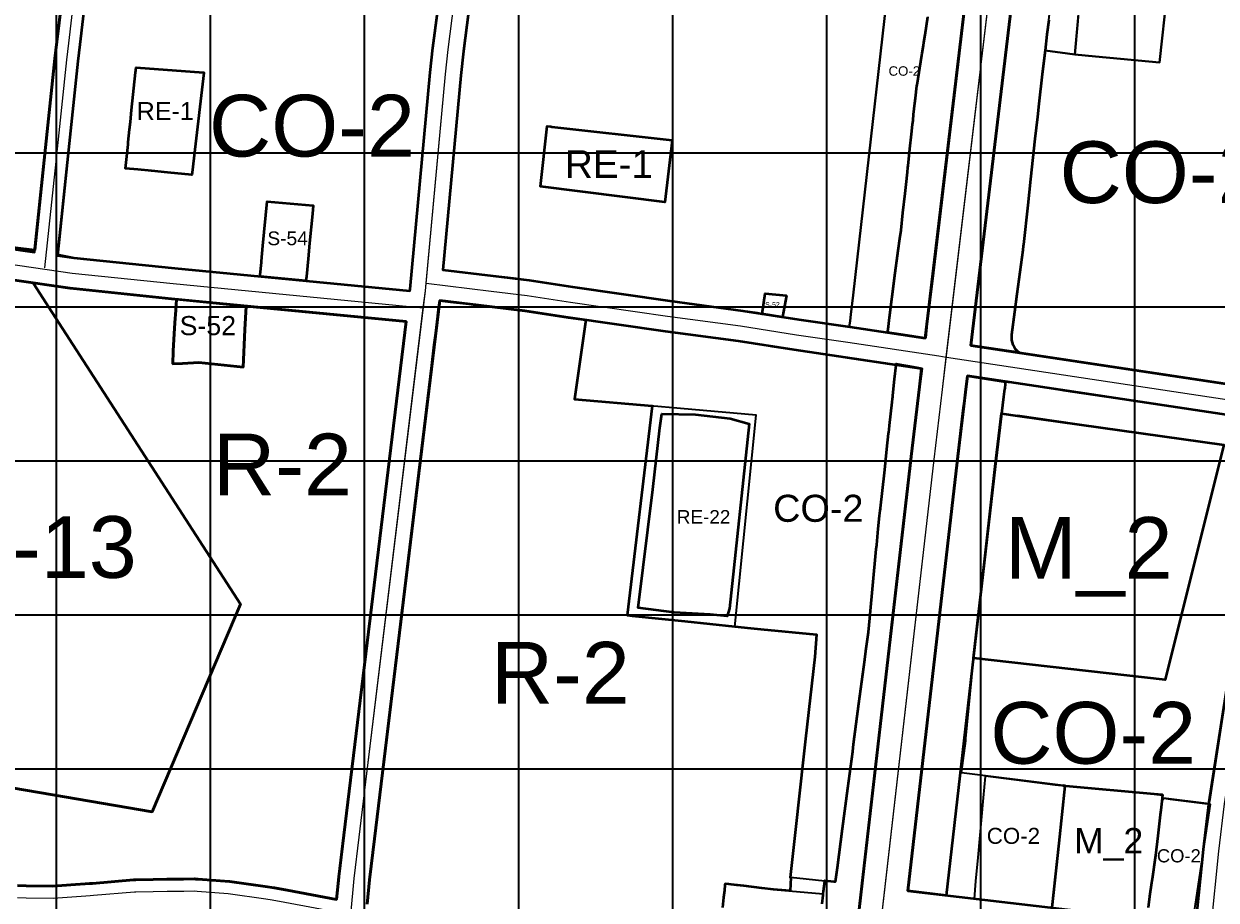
# Model space of a CAD drawing. Header units: millimetres. Extents: x 464536 to 476893, y 870501 to 881610.
# Drawn here: x 467979 to 468753, y 875515 to 876084 of the extents above; entities that cross this region are included whole.
import ezdxf
from ezdxf.enums import TextEntityAlignment as Align

# ---------------------------------------------------------------- set-up
doc = ezdxf.new("R2010")
doc.units = ezdxf.units.MM
for name, color, linetype, lineweight in [('Center_1', 7, 'Continuous', 5), ('Land Use Code', 7, 'Continuous', 35), ('Manufacturing and storage', 212, 'Continuous', 35), ('Mixed use', 30, 'Continuous', 35), ('Proposed Road Net work', 7, 'Continuous', 35), ('Recreational _ Environmental', 84, 'Continuous', 35), ('Services', 170, 'Continuous', 35)]:
    doc.layers.add(name, color=color, linetype=linetype, lineweight=lineweight)
doc.layers.add('Commerce_ Business _ Trade', color=10, linetype='Continuous')
doc.layers.add('Grid1', color=7, linetype='Continuous')
doc.styles.add('Arial', font='arial.ttf')

msp = doc.modelspace()

# ---------------------------------------------------------------- linework, layer by layer
at = {"layer": 'Center_1'}
for points in [[(468338.53, 873812.61), (468355.57, 873957.46), (468418.11, 874496.91), (468508.07, 875263.41), (468569.72, 875800.91), (468575.14, 875846.29), (468658.62, 876548.76), (468816.44, 877901.18), (468829.93, 878009.79), (468852.69, 878214.98), (468863.4, 878307.32), (468873.19, 878383.78), (468885.1, 878491.33), (468895.15, 878573.22), (468896.87, 878586.59), (468907.19, 878673.63), (469113.1, 880420.36), (469144.93, 880700.96), (469219, 881312.44)], [(468089.46, 876749.61), (468041.98, 876366.37), (468037.92, 876331.82), (468037.22, 876325.86), (468028.65, 876252.97), (468022.16, 876197.73), (468021.28, 876186.95), (468015.7, 876138.59), (468014.68, 876129.72), (468013.6, 876121.27), (468007.69, 876071.05), (468006.42, 876060.29), (467999.49, 875994.32), (467992.25, 875925.32)], [(468748.81, 875489.28), (468749.45, 875495.59), (468749.6, 875497.12), (468754.61, 875546.49), (468758.27, 875577.18), (468783.9, 875742.79), (468831.6, 876132.53), (468835.47, 876164.19)], [(468239.41, 875910.22), (468252.57, 876051.05), (468254.29, 876066.98), (468260.68, 876118.05)], [(468239.41, 875910.22), (468252.57, 876051.05), (468254.29, 876066.98), (468260.68, 876118.05)], [(466620.82, 876085.16), (466643.19, 876082.65), (466675.5, 876079.02), (466707.81, 876075.4), (466955.63, 876047.59), (466969.94, 876045.99), (467115.77, 876029.62), (467178.96, 876022.53), (467339.06, 876004.57), (467578.18, 875977.74), (467586.32, 875976.82), (467639.65, 875970.84), (467677.01, 875966.56), (467686.46, 875965.47), (467842.32, 875945.24), (467848.46, 875944.28), (467877.08, 875940.14), (467922.62, 875934.48), (468010.07, 875921.89), (468075.68, 875915.08), (468238.09, 875899.35)], [(468166.11, 875237.75), (468170.15, 875283.39), (468173.54, 875321.75), (468174.55, 875330.41), (468187.15, 875452.08), (468187.65, 875461.23), (468187.93, 875470.7), (468190.28, 875497.02), (468190.99, 875505.14), (468190.99, 875505.14), (468193.12, 875528.83), (468196.37, 875555.66), (468199.85, 875584.34), (468239.41, 875910.22)], [(468166.11, 875237.75), (468170.15, 875283.39), (468173.54, 875321.75), (468174.55, 875330.41), (468187.15, 875452.08), (468187.65, 875461.23), (468187.93, 875470.7), (468190.28, 875497.02), (468190.99, 875505.14), (468190.99, 875505.14), (468193.12, 875528.83), (468196.37, 875555.66), (468199.85, 875584.34), (468239.41, 875910.22)], [(468239.88, 875915.26), (468282.24, 875910.14), (468305.45, 875907.33), (468333.55, 875902.99), (468396.68, 875893.89), (468444.08, 875887.51), (468480.38, 875881.84), (468513.62, 875876.95), (468572.77, 875868.09), (468577.53, 875867.24), (468577.68, 875867.21), (468794.13, 875834.64), (468804.32, 875833.59), (468855.07, 875828.33), (468880.21, 875825.36), (468904.35, 875822.53), (468930.76, 875819.42), (469586.74, 875729.6), (469662.87, 875719.17)], [(468148.15, 875513.21), (468139.98, 875514.75), (468135.87, 875515.34), (468111.3, 875518.88), (468091.28, 875520.33), (468089.85, 875520.44), (468089.7, 875520.43), (468082.57, 875520.36), (468079.46, 875520.33), (468071.77, 875520.25), (468062.79, 875520.12), (468051.49, 875519.96), (468050.7, 875519.95), (468023.96, 875517.61), (468021.83, 875517.46), (468019.07, 875517.27), (468012.95, 875516.84), (467997.82, 875515.78), (467980.16, 875516.05), (467974.53, 875516.13)]]:
    msp.add_lwpolyline(points, dxfattribs=at)
for points in [[(468239.88, 875915.26, 0), (468252.57, 876051.05, 0), (468254.29, 876066.98, 0), (468260.68, 876118.05, 0), (468263.18, 876140.78, 0), (468264.68, 876154.45, 0), (468267.19, 876177.32, 0), (468267.53, 876180.42, 0), (468269.55, 876198.37, 0), (468273.35, 876232.2, 0)], [(468577.63, 875867.22, 0), (468616.03, 876190.39, 0)], [(468014.68, 876129.72, 0), (468013.6, 876121.27, 0), (468007.69, 876071.05, 0), (468006.42, 876060.29, 0), (467999.49, 875994.32, 0), (467992.25, 875925.32, 0)], [(467922.62, 875934.48, 0), (468010.07, 875921.89, 0), (468075.68, 875915.08, 0), (468238.09, 875899.35, 0)], [(468238.09, 875899.35, 0), (468239.41, 875910.22, 0), (468239.88, 875915.26, 0)], [(468239.88, 875915.26, 0), (468282.24, 875910.14, 0), (468305.45, 875907.33, 0), (468333.55, 875902.99, 0), (468396.68, 875893.89, 0), (468444.08, 875887.51, 0), (468480.38, 875881.84, 0), (468513.62, 875876.95, 0), (468572.77, 875868.09, 0), (468577.53, 875867.24, 0), (468577.63, 875867.22, 0)], [(468190.99, 875505.14, 0), (468193.12, 875528.83, 0), (468196.37, 875555.66, 0), (468199.85, 875584.34, 0), (468238.09, 875899.35, 0)], [(468530.1, 875455.48, 0), (468569.72, 875800.91, 0), (468575.14, 875846.29, 0), (468577.63, 875867.22, 0)], [(468577.63, 875867.22, 0), (468577.68, 875867.21, 0), (468794.13, 875834.64, 0), (468795.13, 875834.54, 0)], [(468748.85, 875489.74, 0), (468749.45, 875495.59, 0), (468749.6, 875497.12, 0), (468754.61, 875546.49, 0), (468758.27, 875577.18, 0), (468783.9, 875742.79, 0), (468795.13, 875834.54, 0)], [(468190.99, 875505.14, 0), (468148.15, 875513.21, 0), (468139.98, 875514.75, 0), (468135.87, 875515.34, 0), (468111.3, 875518.88, 0), (468091.28, 875520.33, 0), (468089.85, 875520.44, 0), (468089.7, 875520.43, 0), (468082.57, 875520.36, 0), (468079.46, 875520.33, 0), (468071.77, 875520.25, 0), (468062.79, 875520.12, 0), (468051.49, 875519.96, 0), (468050.7, 875519.95, 0), (468023.96, 875517.61, 0), (468021.83, 875517.46, 0), (468019.07, 875517.27, 0), (468012.95, 875516.84, 0), (467997.82, 875515.78, 0), (467980.16, 875516.05, 0), (467974.53, 875516.13, 0)]]:
    msp.add_polyline3d(points, dxfattribs=at)
at = {"layer": 'Commerce_ Business _ Trade'}
for points in [[(468565.53, 876088.15), (468563.83, 876076.63), (468563.08, 876071.6), (468562.79, 876069.58), (468561.97, 876064.63), (468561.75, 876063.25), (468558.61, 876044.06), (468558.5, 876043.43), (468557.59, 876035.36), (468557.21, 876032.06), (468556.43, 876024.84), (468556.02, 876021.02), (468555.74, 876018.34), (468555.05, 876011.95), (468554.04, 876002.61), (468554.04, 876002.6), (468552.84, 875991.37), (468552.84, 875991.37), (468552.72, 875990.34), (468552.4, 875987.35), (468551.52, 875979.37), (468550.88, 875973.51), (468549.51, 875961.05), (468548.26, 875949.69), (468547.54, 875944.29), (468546.48, 875936.41), (468544.1, 875918.69), (468544.08, 875918.57), (468544.06, 875918.45), (468540.8, 875893), (468540.05, 875887.14), (468539.67, 875884.18), (468539.65, 875884.18), (468539.53, 875883.18), (468539.4, 875883.2), (468520.46, 875886.03), (468517.7, 875886.45), (468517.62, 875886.46), (468515.3, 875886.8), (468515.09, 875886.84), (468514.72, 875886.89), (468514.72, 875886.92), (468514.75, 875887.15), (468514.79, 875887.54), (468514.81, 875887.69), (468514.85, 875888.03), (468515.17, 875890.86), (468515.63, 875894.88), (468517.07, 875907.53), (468546.48, 876165.6)], [(468726.09, 876149.58), (468716.13, 876058.5), (468690.76, 876060.9), (468674.47, 876062.44), (468661.01, 876063.72), (468664.46, 876101.99)], [(468774.02, 875744.24), (468748.42, 875578.79), (468748.37, 875578.45), (468748.22, 875577.21), (468718.53, 875580.94), (468718.52, 875580.85), (468718.5, 875580.86), (468718.46, 875580.48), (468717.6, 875579.03), (468717.83, 875581.02), (468718.09, 875583.26), (468712.59, 875583.76), (468655.15, 875589.02), (468655.14, 875588.94), (468655.13, 875588.94), (468653.52, 875589.09), (468648.39, 875589.73), (468587.53, 875597.37), (468590.23, 875618.19), (468590.38, 875619.58), (468594.98, 875668.38), (468595.38, 875671.88), (468719.78, 875657.82), (468719.8, 875657.9), (468719.81, 875657.9), (468757.77, 875810.31), (468662.68, 875823.8), (468623.84, 875829.31), (468623.83, 875829.22), (468613.56, 875830.68), (468614.86, 875841.56), (468615.26, 875844.91), (468615.41, 875846.24), (468615.53, 875847.21), (468615.82, 875849.68), (468616.02, 875851.33), (468617.74, 875851.07), (468619.92, 875850.74), (468623.02, 875850.28), (468641.75, 875847.46), (468652.57, 875845.83), (468653.72, 875845.66), (468680.12, 875841.69), (468697.84, 875839.02), (468771, 875828.01)], [(468708.65, 875509.82), (468709.64, 875517.06), (468710.87, 875526.03), (468711.04, 875527.19), (468711.19, 875528.24), (468713.21, 875542.2), (468713.41, 875543.6), (468714.92, 875556.39), (468716.54, 875570.16), (468716.87, 875573.02), (468717.34, 875576.99), (468717.58, 875578.99), (468717.6, 875579.03), (468718.46, 875580.48), (468718.5, 875580.86), (468718.52, 875580.85), (468720.38, 875580.62), (468722.89, 875580.31), (468748.85, 875577.05), (468737.24, 875499.15)], [(468432.3, 875509.85), (468433.03, 875516.48), (468433.53, 875520.92), (468433.93, 875524.56), (468434.02, 875525.32), (468436.52, 875525.03), (468437.93, 875524.87), (468441.41, 875524.47), (468446.09, 875523.93), (468457.88, 875522.57), (468465.41, 875521.71), (468497.75, 875518.77), (468497.66, 875517.99), (468497, 875512.37)]]:
    msp.add_lwpolyline(points, dxfattribs=at)
msp.add_lwpolyline([(468778.74, 875847.07), (468624.85, 875870.23, -0.270853), (468620, 875881.66), (468621.89, 875896.42), (468623.4, 875908.15), (468623.4, 875908.16), (468627.23, 875936.65), (468627.62, 875939.52), (468627.73, 875940.48), (468630.53, 875966.02), (468632.37, 875982.73), (468635.2, 876009.08), (468636.73, 876023.26), (468636.73, 876023.27), (468637.69, 876031.72), (468639.87, 876050.91), (468641.73, 876066.32), (468656.31, 876064.35), (468661.01, 876063.72), (468674.47, 876062.44), (468690.76, 876060.9), (468716.13, 876058.5), (468726.09, 876149.58), (468809.95, 876139.57, -0.41509)], format="xyb", dxfattribs=at)
for points in [[(468656.31, 876064.35), (468641.73, 876066.32), (468642.99, 876076.71), (468644.13, 876086.14), (468645.8, 876099.94), (468646.87, 876108.74), (468646.96, 876109.49), (468651.28, 876109.23), (468662.77, 876108.55), (468663.99, 876108.48), (468665.04, 876108.42), (468665.03, 876108.32), (468664.85, 876106.31), (468664.41, 876101.48), (468664.32, 876100.45), (468663.77, 876094.41), (468662.97, 876085.45), (468661.01, 876063.72)], [(468527.05, 875688.62), (468525.37, 875676.53), (468525.36, 875676.45), (468524.64, 875670.9), (468523.17, 875659.7), (468520.89, 875642.27), (468517.46, 875615.99), (468516.84, 875611.26), (468513.71, 875587.33), (468510.31, 875561.29), (468506.99, 875535.92), (468505.79, 875526.78), (468504.63, 875526.89), (468498.75, 875527.48), (468498.7, 875527.04), (468480.6, 875529.03), (468476.24, 875529.51), (468492.24, 875672.7), (468493.4, 875687.17), (468440.33, 875692.23), (468454.24, 875829.61), (468336.19, 875839.97), (468343.65, 875891.43), (468381.74, 875885.94), (468395.3, 875883.98), (468442.65, 875877.62), (468459.59, 875874.97), (468464.28, 875874.23), (468476.11, 875872.38), (468478.84, 875871.96), (468478.88, 875871.95), (468479.08, 875871.92), (468512.14, 875867.06), (468512.15, 875867.05), (468512.31, 875867.03), (468512.3, 875866.94), (468513.2, 875866.9), (468545.07, 875862.13), (468544.08, 875853.04), (468542.91, 875842.43), (468542.83, 875841.63), (468542.66, 875840.16), (468542.42, 875837.97), (468540.78, 875822.94), (468540.5, 875820.38), (468540.3, 875818.58), (468540.2, 875817.71), (468539.09, 875807.56), (468537.62, 875794.15), (468537.4, 875792.14), (468534.89, 875769.27), (468534.83, 875768.75), (468534.72, 875767.72), (468534.34, 875764.26), (468533.4, 875755.72), (468532.42, 875745.34), (468532.15, 875742.5), (468530.39, 875723.91), (468527.91, 875697.71)], [(468650.94, 875551.66), (468646.3, 875509.75), (468595.89, 875515.62), (468596.9, 875526.93), (468598.27, 875542.31), (468601.72, 875581.06), (468602.97, 875595.08), (468603, 875595.34), (468648.36, 875589.65), (468654.73, 875588.85)]]:
    msp.add_lwpolyline(points, close=True, dxfattribs=at)
for points in [[(468546.48, 876165.6, 0), (468517.07, 875907.53, 0), (468515.63, 875894.88, 0), (468515.17, 875890.86, 0), (468514.85, 875888.03, 0), (468514.81, 875887.69, 0), (468514.79, 875887.54, 0), (468514.75, 875887.15, 0), (468514.72, 875886.92, 0), (468514.72, 875886.89, 0), (468481.88, 875891.73, 0), (468481.81, 875891.74, 0), (468477.61, 875892.39, 0), (468475.21, 875892.77, 0), (468473.42, 875893.05, 0), (468471.28, 875893.38, 0), (468473.82, 875907.36, 0), (468460.12, 875908.62, 0), (468457.98, 875895.46, 0), (468455, 875895.93, 0), (468445.52, 875897.41, 0), (468434.7, 875898.86, 0), (468416.33, 875901.33, 0), (468398.06, 875903.79, 0), (468376.38, 875906.92, 0), (468335.03, 875912.88, 0), (468326.32, 875914.22, 0), (468306.98, 875917.21, 0), (468306.66, 875917.25, 0), (468296.54, 875918.48, 0), (468283.45, 875920.06, 0), (468250.74, 875924.02, 0), (468262.52, 876050.04, 0), (468264.22, 876065.82, 0), (468270.61, 876116.88, 0)], [(468247.4, 876092.46, 0), (468244.36, 876068.14, 0), (468242.62, 876052.05, 0), (468229.45, 875911.16, 0), (468229.41, 875910.24, 0), (468221.87, 875910.97, 0), (468210.49, 875912.07, 0), (468198.84, 875913.2, 0), (468163.33, 875916.64, 0), (468161.87, 875916.78, 0), (468162.15, 875919.66, 0), (468163.26, 875931.08, 0), (468164.26, 875941.32, 0), (468166.11, 875960.33, 0), (468166.63, 875965.72, 0), (468136.65, 875968.4, 0), (468133.98, 875939.57, 0), (468133.05, 875929.58, 0), (468132.96, 875928.64, 0), (468132.22, 875920.7, 0), (468132.13, 875919.66, 0), (468132.05, 875919.67, 0), (468089.6, 875923.78, 0), (468076.67, 875925.03, 0), (468076.64, 875925.03, 0), (468061.35, 875926.62, 0), (468011.53, 875931.79, 0), (468005.97, 875932.86, 0), (468000.69, 875933.88, 0), (468006.95, 875993.54, 0), (468013.88, 876059.46, 0), (468015.14, 876070.17, 0), (468019.74, 876109.32, 0)]]:
    msp.add_polyline3d(points, dxfattribs=at)
for points in [[(468072, 875987.17, 0), (468087.81, 875985.65, 0), (468087.97, 875987.05, 0), (468089.75, 876002.16, 0), (468095.15, 876048.26, 0), (468095.58, 876051.93, 0), (468092.5, 876052.27, 0), (468072, 876053.77, 0), (468051.64, 876055.25, 0), (468051.3, 876052.01, 0), (468048.75, 876027.65, 0), (468047.94, 876020, 0), (468047.42, 876015.02, 0), (468046.58, 876006.94, 0), (468046.4, 876005.31, 0), (468044.77, 875989.77, 0), (468052.8, 875989.01, 0), (468061.6, 875988.16, 0)], [(468314.08, 875978.08, 0), (468394.87, 875967.98, 0), (468399.69, 876008.04, 0), (468399.7, 876008.11, 0), (468321.52, 876016.86, 0), (468320.94, 876016.92, 0), (468318.4, 876017.21, 0), (468315.36, 875991.72, 0)]]:
    msp.add_polyline3d(points, close=True, dxfattribs=at)
at = {"layer": 'Grid1'}
for p, q in [((468000, 870600), (468000, 881600)), ((468100, 870600), (468100, 881600)), ((468200, 870600), (468200, 881600)), ((468300, 870600), (468300, 881600)), ((468400, 870600), (468400, 881600)), ((468500, 870600), (468500, 881600)), ((468600, 870600), (468600, 881600)), ((468700, 870600), (468700, 881600)), ((468700, 870600), (468700, 881600)), ((464700, 876000), (472600, 876000)), ((464700, 875900), (472600, 875900)), ((464700, 875800), (472600, 875800)), ((464700, 875700), (472600, 875700)), ((464700, 875600), (472600, 875600))]:
    msp.add_line(p, q, dxfattribs=at)
at = {"layer": 'Manufacturing and storage'}
msp.add_lwpolyline([(468719.8, 875657.9), (468719.78, 875657.82), (468595.38, 875671.88), (468595.36, 875671.89), (468600.99, 875720.86), (468609.44, 875796.26), (468609.45, 875796.31), (468613.56, 875830.68), (468623.83, 875829.22), (468757.74, 875810.23)], close=True, dxfattribs=at)
msp.add_lwpolyline([(468646.32, 875509.83), (468650.96, 875551.74), (468654.75, 875588.93), (468653.52, 875589.09), (468655.13, 875588.94), (468655.14, 875588.94), (468712.57, 875583.68), (468718.07, 875583.18), (468717.8, 875580.94), (468717.58, 875578.99), (468717.34, 875576.99), (468716.87, 875573.02), (468716.54, 875570.16), (468714.92, 875556.39), (468713.41, 875543.6), (468713.21, 875542.2), (468711.19, 875528.24), (468711.04, 875527.19), (468710.87, 875526.03), (468709.64, 875517.06), (468708.65, 875509.82)], dxfattribs=at)
at = {"layer": 'Mixed use'}
for points in [[(468004.83, 876110.96), (468000.24, 876071.92), (467998.97, 876061.12), (467992.04, 875995.11), (467985.9, 875936.71), (467985.6, 875936.76), (467930.95, 875943.53)], [(467944.11, 875592.23), (467997.55, 875583.06), (468062, 875572), (468119.38, 875706.97), (468012.88, 875871.85), (467997.13, 875896.22), (467985, 875915), (467984.72, 875915.44), (468008.65, 875911.99), (468009.04, 875911.94), (468074.68, 875905.13), (468074.72, 875905.13), (468077.84, 875904.82), (468077.83, 875904.73), (468077.38, 875897.81), (468076.84, 875889.57), (468076.37, 875882.3), (468075.73, 875871.27), (468075.73, 875871.22), (468075.47, 875862.84), (468081.76, 875863.23), (468092.39, 875863.76), (468121.21, 875860.73), (468121.4, 875865.56), (468121.98, 875880.24), (468122.27, 875885.26), (468123.12, 875900.08), (468123.14, 875900.44), (468226.92, 875890.39), (468189.93, 875585.54), (468186.45, 875556.86), (468183.19, 875530.03), (468183.16, 875529.72), (468181.83, 875515.01), (468149.63, 875521.07), (468141.41, 875522.62), (468141.12, 875522.67), (468137.01, 875523.26), (468112.44, 875526.8), (468111.88, 875526.86), (468091.86, 875528.31), (468090.43, 875528.41), (468089.81, 875528.43), (468089.62, 875528.43), (468082.49, 875528.36), (468079.38, 875528.33), (468071.67, 875528.25), (468062.67, 875528.12), (468051.38, 875527.96), (468050.58, 875527.94), (468050, 875527.91), (468023.33, 875525.58), (468021.27, 875525.44), (468018.51, 875525.25), (468012.39, 875524.82), (467997.6, 875523.78), (467980.28, 875524.05), (467974.66, 875524.13)], [(468201.65, 875512.06), (468203.06, 875527.78), (468206.3, 875554.45), (468209.78, 875583.13), (468243.59, 875861.73), (468245.23, 875875.19), (468246.16, 875882.88), (468247.49, 875893.82), (468247.56, 875894.4), (468247.75, 875895.96), (468248.01, 875898.15), (468248.37, 875901.11), (468248.57, 875902.71), (468248.74, 875904.12), (468255.72, 875903.27), (468267.64, 875901.83), (468272.01, 875901.3), (468281.04, 875900.21), (468304.09, 875897.42), (468332.07, 875893.1), (468343.65, 875891.43), (468336.19, 875839.97), (468386.68, 875835.54), (468370.5, 875699.67), (468373.78, 875699.33), (468407.96, 875695.73), (468440.34, 875692.33), (468450.81, 875691.23), (468457.26, 875690.61), (468493.4, 875687.17), (468492.24, 875672.7), (468486.28, 875619.35), (468481.05, 875572.54), (468481.02, 875572.25), (468477.31, 875539.09), (468476.24, 875529.51), (468476.75, 875529.45), (468476.23, 875520.72), (468465.41, 875521.71), (468457.88, 875522.57), (468446.09, 875523.93), (468437.93, 875524.87), (468436.52, 875525.03), (468434.02, 875525.32), (468433.93, 875524.56), (468433.53, 875520.92), (468433.03, 875516.48), (468432.3, 875509.85)]]:
    msp.add_lwpolyline(points, dxfattribs=at)
at = {"layer": 'Proposed Road Net work'}
for points in [[(468541.31, 876192.5, 0), (468401.09, 876208.12, 0), (468340.29, 876214.94, 0), (468331.93, 876216.1, 0), (468282.42, 876223.3, 0), (468279.49, 876197.25, 0), (468277.47, 876179.32, 0), (468277.13, 876176.23, 0), (468274.62, 876153.35, 0), (468273.12, 876139.69, 0), (468270.61, 876116.88, 0), (468264.22, 876065.82, 0), (468262.52, 876050.04, 0), (468250.74, 875924.02, 0), (468283.45, 875920.06, 0), (468306.82, 875917.23, 0), (468335.03, 875912.88, 0), (468398.06, 875903.79, 0), (468445.52, 875897.41, 0), (468481.88, 875891.73, 0), (468515.09, 875886.84, 0), (468563.98, 875879.52, 0), (468600.27, 876184.87, 0)], [(468541.31, 876192.5, 0), (468401.09, 876208.12, 0), (468340.29, 876214.94, 0), (468331.93, 876216.1, 0), (468282.42, 876223.3, 0), (468279.49, 876197.25, 0), (468277.47, 876179.32, 0), (468277.13, 876176.23, 0), (468274.62, 876153.35, 0), (468273.12, 876139.69, 0), (468270.61, 876116.88, 0), (468264.22, 876065.82, 0), (468262.52, 876050.04, 0), (468250.74, 875924.02, 0), (468283.45, 875920.06, 0), (468306.82, 875917.23, 0), (468335.03, 875912.88, 0), (468398.06, 875903.79, 0), (468445.52, 875897.41, 0), (468481.88, 875891.73, 0), (468515.09, 875886.84, 0), (468563.98, 875879.52, 0), (468600.27, 876184.87, 0)], [(467687.67, 875975.4, 0), (467843.74, 875955.14, 0), (467849.95, 875954.17, 0), (467878.41, 875950.05, 0), (467923.95, 875944.4, 0), (467985.77, 875935.49, 0), (467992.04, 875995.11, 0), (467998.97, 876061.12, 0), (468000.24, 876071.92, 0), (468006.15, 876122.19, 0), (468006.28, 876123.14, 0), (467897.7, 876136.22, 0), (467871.4, 876139.29, 0), (467783.72, 876148.85, 0), (467687.71, 876159.32, 0), (467613.91, 876167.05, 0), (467613.75, 876165.69, 0), (467607.5, 876117.58, 0), (467599.71, 876053.8, 0), (467598.03, 876035.92, 0), (467591.87, 875986.1, 0), (467640.77, 875980.78, 0), (467678.15, 875976.49, 0)], [(467687.67, 875975.4, 0), (467843.74, 875955.14, 0), (467849.95, 875954.17, 0), (467878.41, 875950.05, 0), (467923.95, 875944.4, 0), (467985.77, 875935.49, 0), (467992.04, 875995.11, 0), (467998.97, 876061.12, 0), (468000.24, 876071.92, 0), (468006.15, 876122.19, 0), (468006.28, 876123.14, 0), (467897.7, 876136.22, 0), (467871.4, 876139.29, 0), (467783.72, 876148.85, 0), (467687.71, 876159.32, 0), (467613.91, 876167.05, 0), (467613.75, 876165.69, 0), (467607.5, 876117.58, 0), (467599.71, 876053.8, 0), (467598.03, 876035.92, 0), (467591.87, 875986.1, 0), (467640.77, 875980.78, 0), (467678.15, 875976.49, 0)], [(468627.68, 876161.32, 0), (468593.65, 875874.92, 0), (468786.44, 875845.91, 0), (468821.67, 876133.75, 0), (468822.2, 876138.1, 0), (468776.02, 876143.62, 0), (468772.25, 876144.07, 0), (468740.04, 876147.91, 0), (468689.2, 876153.98, 0), (468648.22, 876158.87, 0)], [(468627.68, 876161.32, 0), (468593.65, 875874.92, 0), (468786.44, 875845.91, 0), (468821.67, 876133.75, 0), (468822.2, 876138.1, 0), (468776.02, 876143.62, 0), (468772.25, 876144.07, 0), (468740.04, 876147.91, 0), (468689.2, 876153.98, 0), (468648.22, 876158.87, 0)], [(468059.04, 876117.26, 0), (468021.18, 876121.45, 0), (468021.04, 876120.36, 0), (468015.14, 876070.17, 0), (468013.88, 876059.46, 0), (468006.95, 875993.54, 0), (468000.63, 875933.35, 0), (468011.3, 875931.82, 0), (468076.67, 875925.03, 0), (468229.34, 875910.25, 0), (468229.46, 875911.29, 0), (468242.62, 876052.05, 0), (468244.36, 876068.14, 0), (468247.48, 876092.44, 0), (468192.54, 876100.71, 0), (468142.44, 876107.09, 0)], [(468059.04, 876117.26, 0), (468021.18, 876121.45, 0), (468021.04, 876120.36, 0), (468015.14, 876070.17, 0), (468013.88, 876059.46, 0), (468006.95, 875993.54, 0), (468000.63, 875933.35, 0), (468011.3, 875931.82, 0), (468076.67, 875925.03, 0), (468229.34, 875910.25, 0), (468229.46, 875911.29, 0), (468242.62, 876052.05, 0), (468244.36, 876068.14, 0), (468247.48, 876092.44, 0), (468192.54, 876100.71, 0), (468142.44, 876107.09, 0)], [(468784.01, 875826.05, 0), (468591.29, 875855.05, 0), (468590.03, 875844.51, 0), (468584.61, 875799.17, 0), (468552.67, 875520.66, 0), (468739.73, 875498.86, 0), (468744.67, 875547.59, 0), (468748.37, 875578.54, 0), (468773.99, 875744.16, 0)], [(468784.01, 875826.05, 0), (468591.29, 875855.05, 0), (468590.03, 875844.51, 0), (468584.61, 875799.17, 0), (468552.67, 875520.66, 0), (468739.73, 875498.86, 0), (468744.67, 875547.59, 0), (468748.37, 875578.54, 0), (468773.99, 875744.16, 0)]]:
    msp.add_polyline3d(points, close=True, dxfattribs=at)
for points in [[(467974.66, 875524.13, 0), (467980.28, 875524.05, 0), (467997.6, 875523.78, 0), (468012.39, 875524.82, 0), (468018.51, 875525.25, 0), (468021.27, 875525.44, 0), (468023.33, 875525.58, 0), (468050, 875527.91, 0), (468050.58, 875527.94, 0), (468051.38, 875527.96, 0), (468062.67, 875528.12, 0), (468071.67, 875528.25, 0), (468079.38, 875528.33, 0), (468082.49, 875528.36, 0), (468089.74, 875528.43, 0), (468090.43, 875528.41, 0), (468091.86, 875528.31, 0), (468112.16, 875526.83, 0), (468137.01, 875523.26, 0), (468141.31, 875522.64, 0), (468149.63, 875521.07, 0), (468181.83, 875515.01, 0), (468183.17, 875529.88, 0), (468186.45, 875556.86, 0), (468189.93, 875585.54, 0), (468226.92, 875890.39, 0), (468074.68, 875905.13, 0), (468008.84, 875911.97, 0), (467928.81, 875923.49, 0)], [(467974.66, 875524.13, 0), (467980.28, 875524.05, 0), (467997.6, 875523.78, 0), (468012.39, 875524.82, 0), (468018.51, 875525.25, 0), (468021.27, 875525.44, 0), (468023.33, 875525.58, 0), (468050, 875527.91, 0), (468050.58, 875527.94, 0), (468051.38, 875527.96, 0), (468062.67, 875528.12, 0), (468071.67, 875528.25, 0), (468079.38, 875528.33, 0), (468082.49, 875528.36, 0), (468089.74, 875528.43, 0), (468090.43, 875528.41, 0), (468091.86, 875528.31, 0), (468112.16, 875526.83, 0), (468137.01, 875523.26, 0), (468141.31, 875522.64, 0), (468149.63, 875521.07, 0), (468181.83, 875515.01, 0), (468183.17, 875529.88, 0), (468186.45, 875556.86, 0), (468189.93, 875585.54, 0), (468226.92, 875890.39, 0), (468074.68, 875905.13, 0), (468008.84, 875911.97, 0), (467928.81, 875923.49, 0)], [(468516.13, 875465.34, 0), (468554.82, 875802.66, 0), (468560.25, 875848.07, 0), (468561.62, 875859.65, 0), (468512.15, 875867.05, 0), (468478.88, 875871.95, 0), (468442.65, 875877.62, 0), (468395.3, 875883.98, 0), (468332.07, 875893.1, 0), (468304.09, 875897.42, 0), (468281.04, 875900.21, 0), (468248.74, 875904.12, 0), (468209.78, 875583.13, 0), (468206.3, 875554.45, 0), (468203.06, 875527.78, 0), (468201.57, 875512.07, 0)], [(468516.13, 875465.34, 0), (468554.82, 875802.66, 0), (468560.25, 875848.07, 0), (468561.62, 875859.65, 0), (468512.15, 875867.05, 0), (468478.88, 875871.95, 0), (468442.65, 875877.62, 0), (468395.3, 875883.98, 0), (468332.07, 875893.1, 0), (468304.09, 875897.42, 0), (468281.04, 875900.21, 0), (468248.74, 875904.12, 0), (468209.78, 875583.13, 0), (468206.3, 875554.45, 0), (468203.06, 875527.78, 0), (468201.57, 875512.07, 0)]]:
    msp.add_polyline3d(points, dxfattribs=at)
at = {"layer": 'Recreational _ Environmental'}
for points in [[(468598.16, 876167.14), (468569.04, 875922.07), (468564.87, 875886.99), (468564.83, 875886.61), (468564.29, 875882.12), (468564.02, 875879.82), (468563.98, 875879.52), (468560.72, 875880.01), (468552.36, 875881.26), (468539.53, 875883.18), (468539.65, 875884.18), (468539.67, 875884.18), (468540.05, 875887.14), (468540.8, 875893), (468544.06, 875918.45), (468544.08, 875918.57), (468544.1, 875918.69), (468546.48, 875936.41), (468547.54, 875944.29), (468548.26, 875949.69), (468549.51, 875961.05), (468550.88, 875973.51), (468551.52, 875979.37), (468552.4, 875987.35), (468552.72, 875990.34), (468552.84, 875991.37), (468552.84, 875991.37), (468554.04, 876002.6), (468554.04, 876002.61), (468555.05, 876011.95), (468555.74, 876018.34), (468556.02, 876021.02), (468556.43, 876024.84), (468557.21, 876032.06), (468557.59, 876035.36), (468558.5, 876043.43), (468558.61, 876044.06), (468561.75, 876063.25), (468561.97, 876064.63), (468562.79, 876069.58), (468563.08, 876071.6), (468563.83, 876076.63), (468565.53, 876088.15)], [(468497, 875512.37), (468497.66, 875517.99), (468497.75, 875518.77), (468497.97, 875520.55), (468498.7, 875527.04), (468498.75, 875527.48), (468504.63, 875526.89), (468505.79, 875526.78), (468506.99, 875535.92), (468510.31, 875561.29), (468513.71, 875587.33), (468516.84, 875611.26), (468517.46, 875615.99), (468520.89, 875642.27), (468524.64, 875670.9), (468525.36, 875676.45), (468525.37, 875676.53), (468527.05, 875688.62), (468527.91, 875697.71), (468532.15, 875742.5), (468532.42, 875745.34), (468533.4, 875755.72), (468534.34, 875764.26), (468534.72, 875767.72), (468534.83, 875768.75), (468534.89, 875769.27), (468537.4, 875792.14), (468537.62, 875794.15), (468539.09, 875807.56), (468540.2, 875817.71), (468540.3, 875818.58), (468540.5, 875820.38), (468540.78, 875822.94), (468542.42, 875837.97), (468542.66, 875840.16), (468542.83, 875841.63), (468542.91, 875842.43), (468544.08, 875853.04), (468545.07, 875862.13), (468545.16, 875862.88), (468549.82, 875862.04), (468553.7, 875861.35), (468558.54, 875860.48), (468561.65, 875859.92), (468560.25, 875848.13), (468560.25, 875848.07), (468554.82, 875802.66), (468554.82, 875802.64), (468524.15, 875535.23), (468516.74, 875470.62)]]:
    msp.add_lwpolyline(points, dxfattribs=at)
msp.add_lwpolyline([(468644.13, 876086.14), (468642.99, 876076.71), (468641.73, 876066.32), (468639.87, 876050.91), (468637.69, 876031.72), (468636.73, 876023.27), (468636.73, 876023.26), (468635.2, 876009.08), (468632.37, 875982.73), (468630.53, 875966.02), (468627.73, 875940.48), (468627.62, 875939.52), (468627.23, 875936.65), (468623.4, 875908.16), (468623.4, 875908.15), (468621.89, 875896.42), (468620, 875881.66, 0.270854), (468624.85, 875870.23), (468618.38, 875871.2), (468605.22, 875873.18), (468593.65, 875874.92), (468627.69, 876161.37)], format="xyb", dxfattribs=at)
for points in [[(468087.97, 875987.05), (468087.81, 875985.65), (468072, 875987.17), (468061.6, 875988.16), (468052.8, 875989.01), (468044.77, 875989.77), (468046.4, 876005.31), (468046.58, 876006.94), (468047.42, 876015.02), (468047.94, 876020), (468048.75, 876027.65), (468051.3, 876052.01), (468051.64, 876055.25), (468072, 876053.77), (468092.5, 876052.27), (468095.59, 876052.05), (468095.58, 876051.93), (468095.15, 876048.26), (468089.75, 876002.16)], [(468399.7, 876008.11), (468399.69, 876008.04), (468394.87, 875967.98), (468314.08, 875978.08), (468318.4, 876017.21), (468320.94, 876016.92), (468321.52, 876016.86)], [(468609.44, 875796.26), (468577.5, 875517.77), (468552.67, 875520.66), (468584.61, 875799.17), (468584.62, 875799.19), (468588.81, 875834.3), (468589.34, 875838.69), (468590.03, 875844.51), (468591.29, 875855.05), (468616.02, 875851.33), (468615.82, 875849.68), (468615.53, 875847.21), (468615.41, 875846.24), (468615.26, 875844.91), (468614.86, 875841.56), (468613.56, 875830.68), (468609.45, 875796.31)], [(468436.8, 875704.15), (468435.32, 875699.07), (468424.31, 875700.13), (468401.03, 875701.4), (468377.53, 875704.57), (468387.06, 875781.41), (468391.7, 875821.44), (468393.02, 875830.37), (468414.85, 875830.04), (468437.34, 875827.39), (468449.65, 875824.02)]]:
    msp.add_lwpolyline(points, close=True, dxfattribs=at)
at = {"layer": 'Services'}
for points in [[(468162.15, 875919.66), (468161.87, 875916.78), (468132.13, 875919.66), (468132.22, 875920.7), (468132.96, 875928.64), (468133.05, 875929.58), (468133.98, 875939.57), (468136.65, 875968.4), (468166.63, 875965.72), (468166.11, 875960.33), (468164.26, 875941.32), (468163.26, 875931.08)], [(468119.38, 875706.97), (468062, 875572), (467997.55, 875583.06), (467944.11, 875592.23), (467893, 875601), (467888.87, 875601.71), (467892.3, 875629.36), (467928.81, 875923.49), (467984.72, 875915.44), (467985, 875915), (467997.13, 875896.22), (468012.88, 875871.85)], [(468121.4, 875865.56), (468121.21, 875860.73), (468092.39, 875863.76), (468081.76, 875863.23), (468075.47, 875862.84), (468075.73, 875871.22), (468075.73, 875871.27), (468076.37, 875882.3), (468076.84, 875889.57), (468077.38, 875897.81), (468077.83, 875904.73), (468077.84, 875904.82), (468123.14, 875900.44), (468123.12, 875900.08), (468122.27, 875885.26), (468121.98, 875880.24)], [(468473.82, 875907.36), (468471.28, 875893.38), (468471.26, 875893.3), (468457.97, 875895.39), (468457.98, 875895.46), (468460.12, 875908.62)]]:
    msp.add_lwpolyline(points, close=True, dxfattribs=at)

# ---------------------------------------------------------------- texts
at = {"layer": 'Land Use Code', "color": 7, "true_color": 0xffffff, "style": 'Arial'}
for s, height, p in [('CO-2', 6.144, (468550.37, 876048.13)), ('CO-2', 40.076, (468165.79, 875985.5)), ('RE-1', 11.646, (468070.56, 876017.72)), ('CO-2', 40.076, (468718.01, 875955.27)), ('RE-1', 17.967, (468358.62, 875978.28)), ('S-54', 8.914, (468149.98, 875937.26)), ('S-52', 3.236, (468464.75, 875898.81)), ('S-52', 12.414, (468098.2, 875877.8)), ('R-2', 40.076, (468146.67, 875765.49)), ('CO-2', 17.568, (468494.53, 875755.07)), ('S-13', 40.076, (467992.92, 875711.91)), ('RE-22', 8.784, (468420.04, 875756.54)), ('M_2', 40.076, (468670.05, 875711.32)), ('R-2', 40.076, (468327.06, 875630.26)), ('CO-2', 40.076, (468672.96, 875591.27)), ('CO-2', 10.376, (468621.2, 875548.14)), ('M_2', 16.531, (468683.04, 875540.07)), ('CO-2', 8.542, (468728.59, 875536.66))]:
    msp.add_text(s, height=height, dxfattribs=at).set_placement(p, align=Align.BOTTOM_CENTER)

doc.saveas('drawing.dxf')
